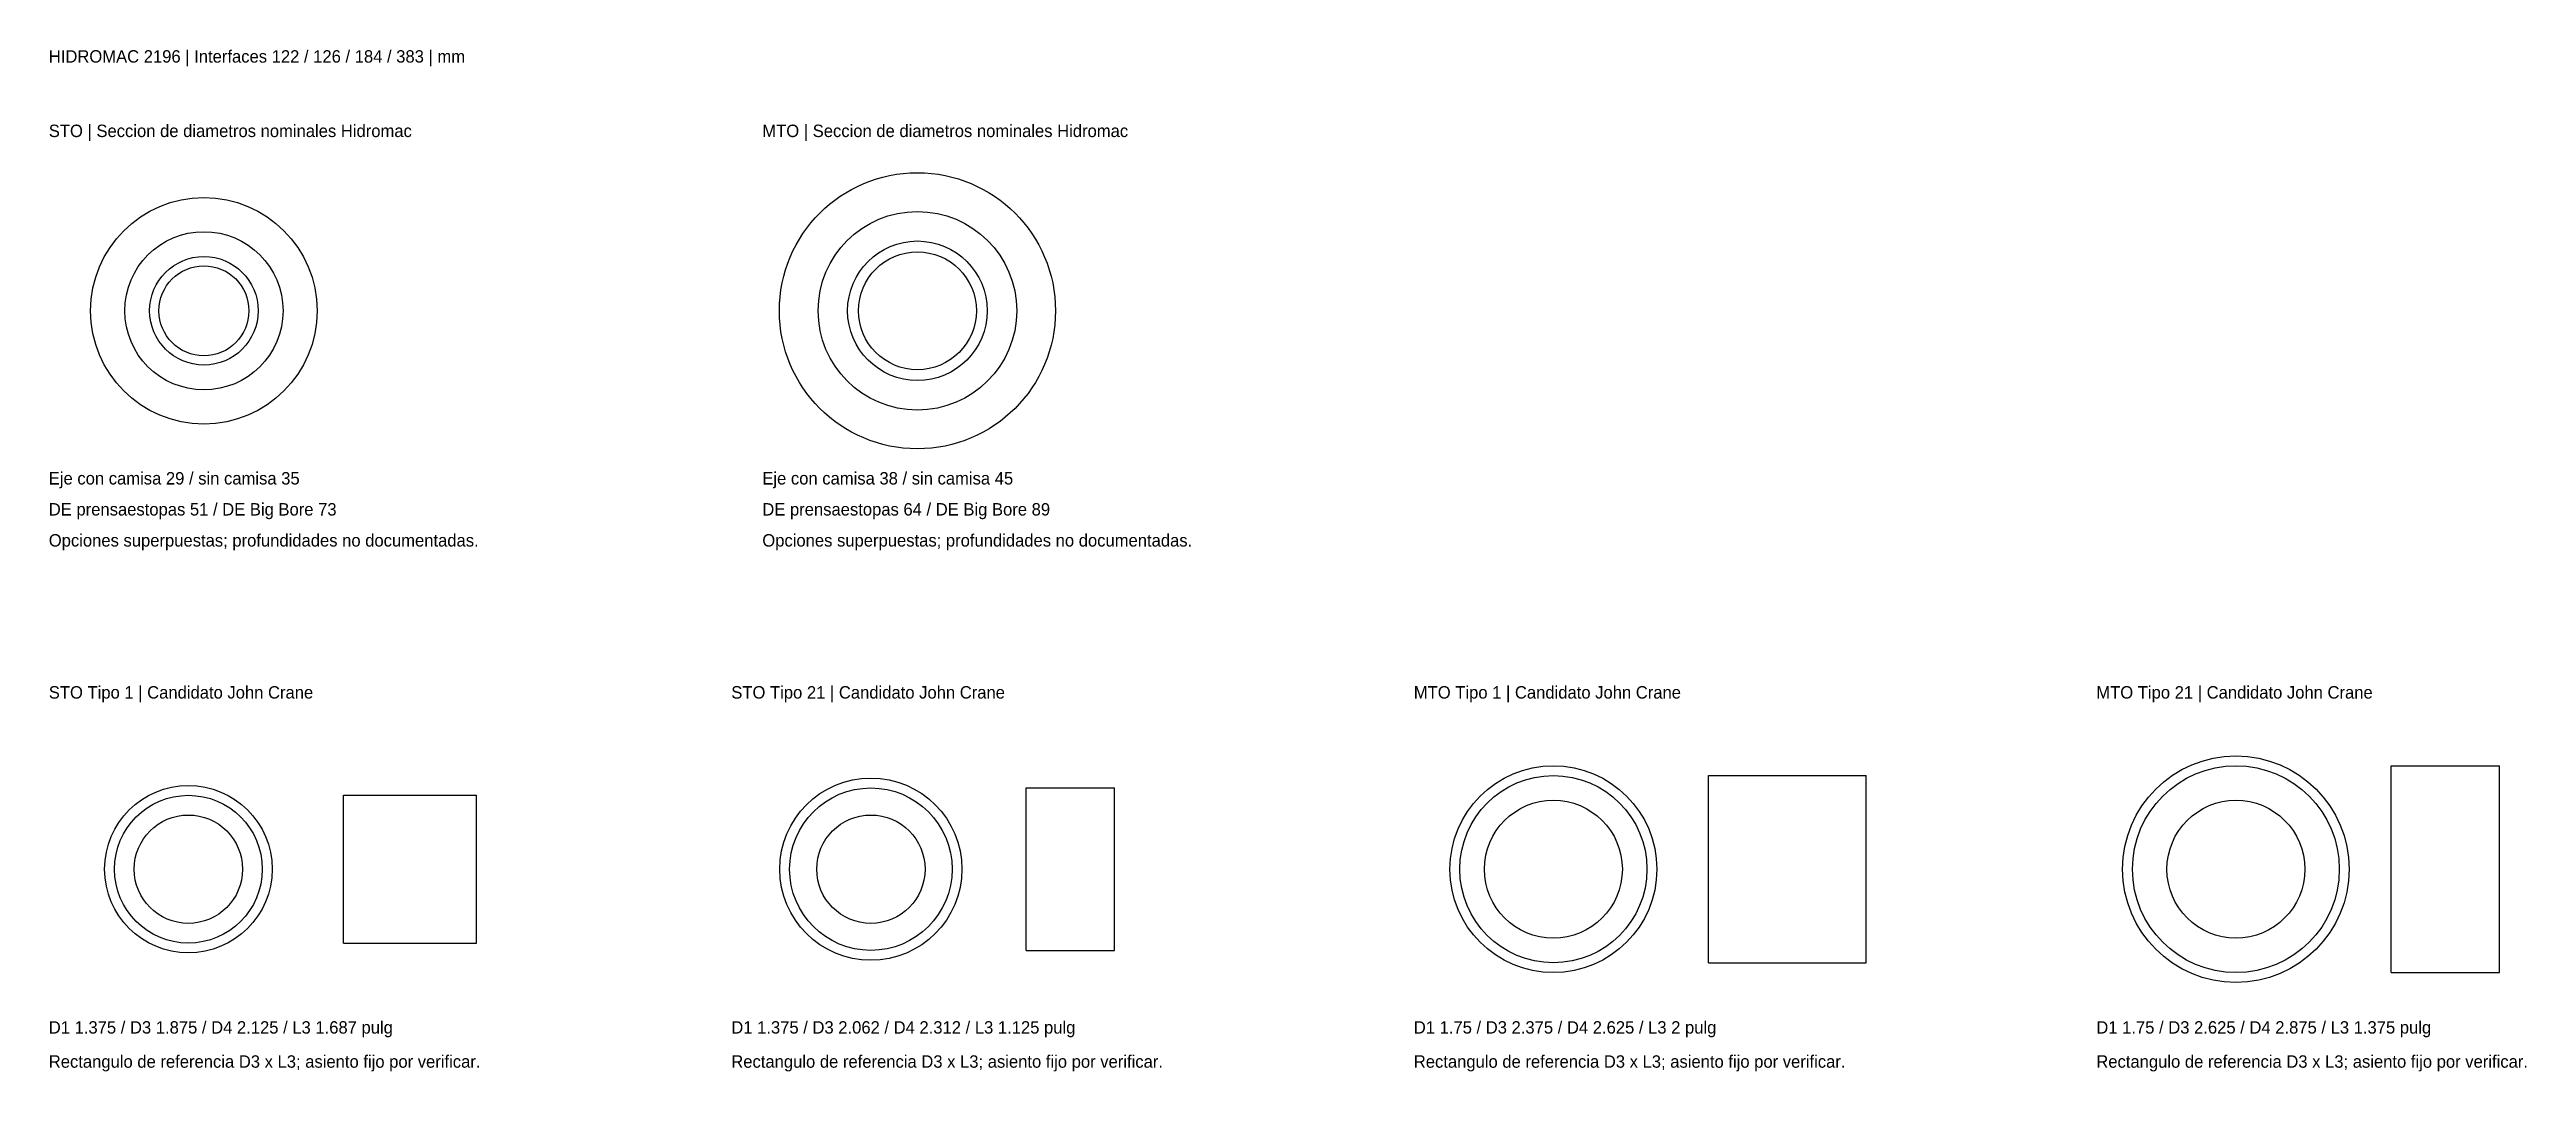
# Model space of a CAD drawing. Header units: millimetres. Extents: x 0 to 799, y -210 to 119.
import ezdxf

# ---------------------------------------------------------------- set-up
doc = ezdxf.new("R2010")
doc.units = ezdxf.units.MM

msp = doc.modelspace()

# ---------------------------------------------------------------- linework, layer by layer
for p, q in [((755, -111.6625), (789.925, -111.6625)), ((755, -178.3375), (755, -111.6625)), ((789.925, -178.3375), (789.925, -111.6625)), ((315, -118.8126), (343.575, -118.8126)), ((315, -171.1874), (315, -118.8126)), ((343.575, -171.1874), (343.575, -118.8126)), ((535, -114.8375), (585.8, -114.8375)), ((535, -175.1625), (535, -114.8375)), ((585.8, -175.1625), (585.8, -114.8375)), ((95, -121.1875), (137.8498, -121.1875)), ((95, -168.8125), (95, -121.1875)), ((137.8498, -168.8125), (137.8498, -121.1875)), ((95, -168.8125), (137.8498, -168.8125)), ((315, -171.1874), (343.575, -171.1874)), ((535, -175.1625), (585.8, -175.1625)), ((755, -178.3375), (789.925, -178.3375))]:
    msp.add_line(p, q)
for centre, radius in [((280, 35), 44.5), ((50, 35), 36.5), ((280, 35), 32), ((50, 35), 25.5), ((280, 35), 22.5), ((50, 35), 17.5), ((50, 35), 14.5), ((280, 35), 19), ((485, -145), 33.3375), ((705, -145), 36.5125), ((705, -145), 33.3375), ((45, -145), 26.9875), ((265, -145), 29.3624), ((265, -145), 26.1874), ((485, -145), 30.1625), ((45, -145), 23.8125), ((45, -145), 17.4625), ((265, -145), 17.4625), ((485, -145), 22.225), ((705, -145), 22.225)]:
    msp.add_circle(centre, radius)

# ---------------------------------------------------------------- texts
for s, p in [('HIDROMAC 2196 | Interfaces 122 / 126 / 184 / 383 | mm', (0, 115)), ('STO | Seccion de diametros nominales Hidromac', (0, 91)), ('MTO | Seccion de diametros nominales Hidromac', (230, 91)), ('Eje con camisa 29 / sin camisa 35', (0, -21)), ('Eje con camisa 38 / sin camisa 45', (230, -21)), ('DE prensaestopas 51 / DE Big Bore 73', (0, -31)), ('DE prensaestopas 64 / DE Big Bore 89', (230, -31)), ('Opciones superpuestas; profundidades no documentadas.', (0, -41)), ('Opciones superpuestas; profundidades no documentadas.', (230, -41)), ('STO Tipo 1 | Candidato John Crane', (0, -90)), ('STO Tipo 21 | Candidato John Crane', (220, -90)), ('MTO Tipo 1 | Candidato John Crane', (440, -90)), ('MTO Tipo 21 | Candidato John Crane', (660, -90)), ('D1 1.375 / D3 1.875 / D4 2.125 / L3 1.687 pulg', (0, -198)), ('D1 1.375 / D3 2.062 / D4 2.312 / L3 1.125 pulg', (220, -198)), ('D1 1.75 / D3 2.375 / D4 2.625 / L3 2 pulg', (440, -198)), ('D1 1.75 / D3 2.625 / D4 2.875 / L3 1.375 pulg', (660, -198)), ('Rectangulo de referencia D3 x L3; asiento fijo por verificar.', (0, -209)), ('Rectangulo de referencia D3 x L3; asiento fijo por verificar.', (220, -209)), ('Rectangulo de referencia D3 x L3; asiento fijo por verificar.', (440, -209)), ('Rectangulo de referencia D3 x L3; asiento fijo por verificar.', (660, -209))]:
    msp.add_text(s, height=4).set_placement(p)

doc.saveas('drawing.dxf')
